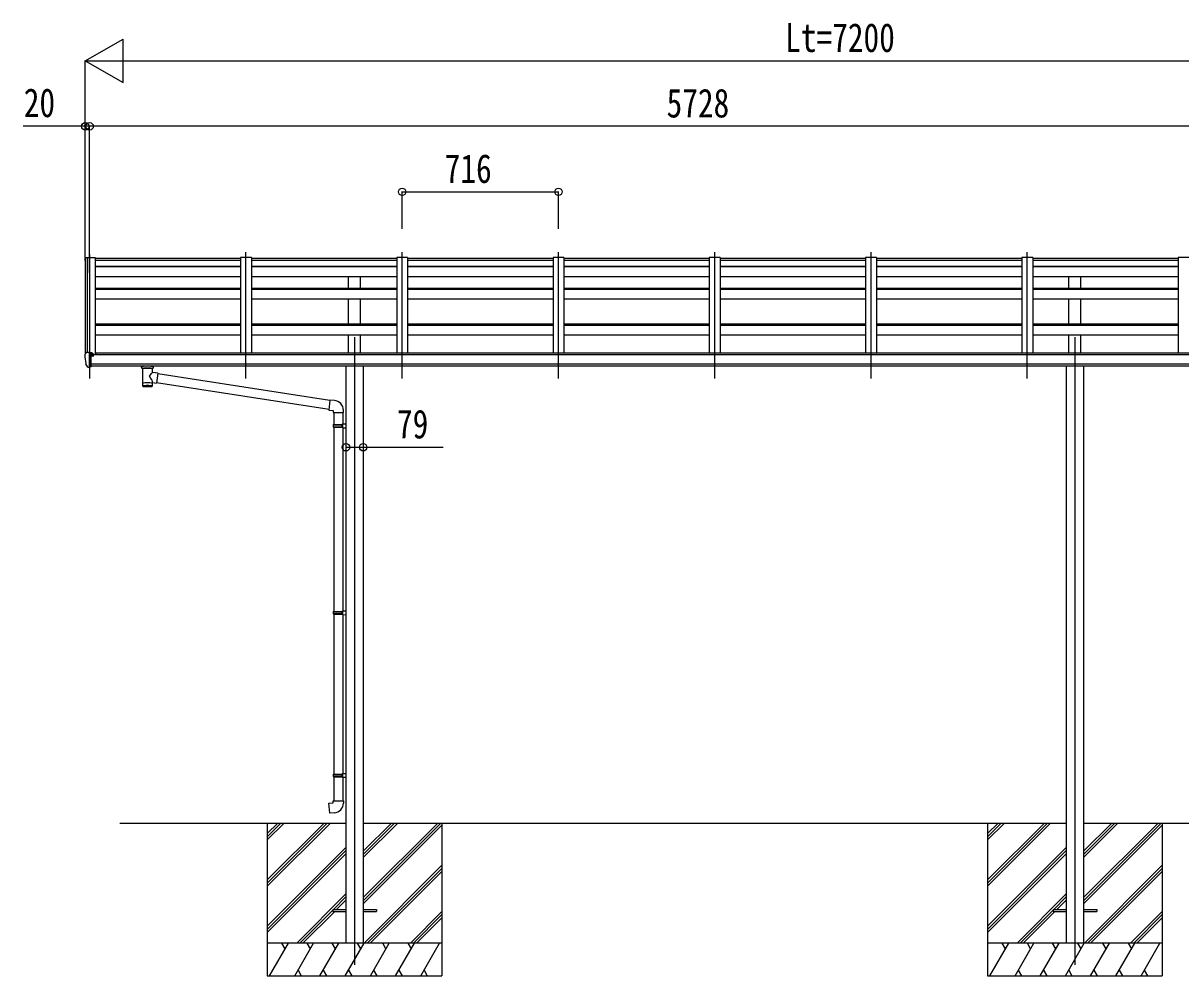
# Model space of a CAD drawing. Units: millimetres, scale not verified. Extents: x -16820 to 16820, y -11880 to 11880.
# Drawn here: x -3438 to 1866, y -6300 to -1936 of the extents above; entities that cross this region are included whole.
import ezdxf
from ezdxf.enums import TextEntityAlignment as Align

# ---------------------------------------------------------------- set-up
doc = ezdxf.new("R2010")
doc.units = ezdxf.units.MM
doc.header["$LTSCALE"] = 40
for name, color, linetype in [('0-4_YKK_12', 2, 'Continuous'), ('0-5_YKK_13', 4, 'Continuous'), ('0-6_YKK_A1', 4, 'Continuous'), ('0-7_YKK_D', 6, 'Continuous')]:
    doc.layers.add(name, color=color, linetype=linetype)
doc.styles.add('ＭＳ ゴシック', font='')
doc.styles.get('ＭＳ ゴシック').set_extended_font_data('MS Gothic')

msp = doc.modelspace()

# ---------------------------------------------------------------- linework, layer by layer
at = {"layer": '0-4_YKK_12'}
for p, q in [((-3133.92, -2995.48), (-3133.92, -3563.56)), ((-2417.92, -3563.56), (-2417.92, -2984.29)), ((-1701.92, -3563.56), (-1701.92, -2984.29)), ((-985.92, -3563.56), (-985.92, -2984.29)), ((-269.92, -3563.56), (-269.92, -2984.29)), ((446.08, -3563.56), (446.08, -2984.29)), ((1162.08, -3563.56), (1162.08, -2984.29)), ((-1919.92, -3374.78), (-1919.92, -6250.01)), ((1380.08, -3374.78), (1380.08, -6250.01))]:
    msp.add_line(p, q, dxfattribs=at)
at = {"layer": '0-5_YKK_13'}
for p, q in [((-2442.92, -3014.5), (-3108.92, -3014.5)), ((-1726.92, -3014.5), (-2392.92, -3014.5)), ((-1010.92, -3014.5), (-1676.92, -3014.5)), ((-294.92, -3014.5), (-960.92, -3014.5)), ((421.08, -3014.5), (-244.92, -3014.5)), ((1137.08, -3014.5), (471.08, -3014.5)), ((1853.08, -3014.5), (1187.08, -3014.5)), ((-3149.01, -3444.8), (-3153.08, -3450.61)), ((-3133.92, -3512.73), (-3133.92, -3444.23)), ((-3132.42, -3445.15), (-3133.92, -3445.15)), ((-3132.42, -3445.15), (-3132.42, -3451.32)), ((-3122.75, -3446.65), (-3132.42, -3445.93)), ((-3121.92, -3448.96), (-3121.92, -3447.06)), ((-3155.92, -3453.6), (-3155.92, -3454.23)), ((-3141.54, -3510.92), (-3151.29, -3495.54)), ((-3127.42, -3453.96), (-3133.92, -3453.57)), ((-3132.42, -3448.92), (-3118.42, -3448.97)), ((-3122.95, -3459.15), (-3122.42, -3459.15)), ((-3122.42, -3459.15), (-3122.12, -3459.15)), ((-3117.42, -3450.08), (-3117.42, -3454.41)), ((-3135.42, -3512.64), (-3139.13, -3512.41)), ((-3135.42, -3512.64), (-3133.92, -3512.73)), ((-3133.92, -3510.53), (-3133.42, -3510.53)), ((-3133.42, -3510.53), (-3132.92, -3509.53)), ((-3127.42, -3509.53), (-3132.92, -3509.53)), ((-2895.92, -3513.56), (-2895.92, -3507.45)), ((-2891.82, -3518.06), (-2891.84, -3598.36)), ((-2846.02, -3535.64), (-2846.02, -3518.05)), ((-2820.8, -3539.55), (-2846.02, -3535.63)), ((-2841.92, -3513.56), (-2841.92, -3507.45)), ((-2820.8, -3539.55), (-2827.82, -3584.8)), ((-2033.46, -3663.75), (-2821.11, -3541.56)), ((-2846, -3598.36), (-2846.02, -3581.73)), ((-2846.02, -3581.98), (-2827.82, -3584.8)), ((-2037.13, -3705.69), (-2827.55, -3583.06)), ((-2012.5, -3664.14), (-2033.34, -3662.32)), ((-1971.42, -3719.88), (-1971.42, -3708.97)), ((-2017.42, -3719.88), (-1971.42, -3719.88)), ((-2015.42, -3719.88), (-2015.42, -3774.24)), ((-1973.42, -3719.88), (-1973.42, -3771.68)), ((-2017.42, -3776.24), (-2016.42, -3774.24)), ((-2017.42, -3776.24), (-1973.42, -3776.24)), ((-2017.42, -3776.24), (-2017.42, -3784.24)), ((-2017.42, -3784.24), (-1973.42, -3784.24)), ((-2017.42, -3784.24), (-2016.42, -3786.24)), ((-2016.42, -3774.24), (-1973.42, -3774.24)), ((-2016.42, -3786.24), (-1973.42, -3786.24)), ((-2015.42, -3786.24), (-2015.42, -4630.43)), ((-1977.9, -3776.24), (-1978.33, -3774.24)), ((-1975.42, -3771.74), (-1959.42, -3771.27)), ((-1975.42, -3773.74), (-1975.42, -3771.74)), ((-1975.42, -3773.74), (-1973.42, -3773.74)), ((-1975.42, -3788.74), (-1975.42, -3786.74)), ((-1975.42, -3788.74), (-1959.42, -3789.21)), ((-1973.42, -3788.8), (-1973.42, -4627.87)), ((-1959.42, -3771.27), (-1959.42, -3789.21)), ((-2017.42, -4632.43), (-2016.42, -4630.43)), ((-2017.42, -4632.43), (-1973.42, -4632.43)), ((-2017.42, -4632.43), (-2017.42, -4640.43)), ((-2017.42, -4640.43), (-1973.42, -4640.43)), ((-2017.42, -4640.43), (-2016.42, -4642.43)), ((-2016.42, -4630.43), (-1973.42, -4630.43)), ((-2016.42, -4642.43), (-1973.42, -4642.43)), ((-2015.42, -4642.43), (-2015.42, -5375.59)), ((-1977.9, -4632.43), (-1978.33, -4630.43)), ((-1975.42, -4627.93), (-1959.42, -4627.46)), ((-1975.42, -4629.93), (-1975.42, -4627.93)), ((-1975.42, -4629.93), (-1973.42, -4629.93)), ((-1975.42, -4644.93), (-1975.42, -4642.93)), ((-1975.42, -4644.93), (-1959.42, -4645.4)), ((-1973.42, -4644.99), (-1973.42, -5373.03)), ((-1959.42, -4627.46), (-1959.42, -4645.4)), ((-2017.42, -5377.59), (-2016.42, -5375.59)), ((-2017.42, -5377.59), (-1973.42, -5377.59)), ((-2017.42, -5377.59), (-2017.42, -5385.59)), ((-2017.42, -5385.59), (-1973.42, -5385.59)), ((-2017.42, -5385.59), (-2016.42, -5387.59)), ((-2016.42, -5375.59), (-1973.42, -5375.59)), ((-2016.42, -5387.59), (-1973.42, -5387.59)), ((-2015.42, -5387.59), (-2015.42, -5497.59)), ((-1977.9, -5377.59), (-1978.33, -5375.59)), ((-1975.42, -5373.09), (-1959.42, -5372.62)), ((-1975.42, -5375.09), (-1975.42, -5373.09)), ((-1975.42, -5375.09), (-1973.42, -5375.09)), ((-1975.42, -5390.09), (-1975.42, -5388.09)), ((-1975.42, -5390.09), (-1959.42, -5390.56)), ((-1973.42, -5390.15), (-1973.42, -5497.59)), ((-1959.42, -5372.62), (-1959.42, -5390.56)), ((-2017.42, -5497.59), (-1971.42, -5497.59)), ((-2017.42, -5507.59), (-2017.42, -5497.59)), ((-1971.42, -5497.59), (-1971.42, -5508.51)), ((-2019.92, -5995.47), (-1959.42, -5995.47)), ((-2019.92, -5995.47), (-2019.92, -6004.47)), ((-2019.92, -6004.47), (-1959.42, -6004.47)), ((-1880.42, -5995.47), (-1819.92, -5995.47)), ((-1880.42, -6004.47), (-1819.92, -6004.47)), ((-1819.92, -5995.47), (-1819.92, -6004.47)), ((1280.08, -5995.47), (1340.58, -5995.47)), ((1280.08, -5995.47), (1280.08, -6004.47)), ((1280.08, -6004.47), (1340.58, -6004.47)), ((1419.58, -5995.47), (1480.08, -5995.47)), ((1419.58, -6004.47), (1480.08, -6004.47)), ((1480.08, -5995.47), (1480.08, -6004.47))]:
    msp.add_line(p, q, dxfattribs=at)
for points in [[(-3133.92, -3444.23), (-3145.92, -3444.23), (-3148.25, -3444.37)], [(-3122.75, -3446.65), (-3122.58, -3446.67), (-3122.42, -3446.7), (-3122.28, -3446.74), (-3122.15, -3446.79), (-3122.05, -3446.85), (-3121.98, -3446.92), (-3121.94, -3446.99), (-3121.92, -3447.06)], [(-3133.92, -3498.84), (-3130.76, -3498.43), (-3127.42, -3498)], [(-3127.42, -3509.53), (-3127.42, -3451.32), (-3132.42, -3451.32)], [(-3122.12, -3457.96), (-3122.12, -3459.15), (-3117.42, -3459.15)], [(-3117.42, -3457.53), (-3117.42, -3459.15), (-3116.95, -3459.15)], [(-2895.88, -3513.62), (-2895.91, -3513.27), (-2895.66, -3512.31), (-2895.14, -3511.43), (-2894.34, -3510.59), (-2893.22, -3509.79), (-2891.82, -3509.06)], [(-2895.88, -3513.51), (-2895.91, -3513.86), (-2895.66, -3514.82), (-2895.14, -3515.7), (-2894.34, -3516.54), (-2893.22, -3517.34), (-2891.82, -3518.06)], [(-2846.02, -3509.08), (-2845.79, -3509.17), (-2844.43, -3509.9), (-2843.32, -3510.75), (-2842.56, -3511.62), (-2842.1, -3512.52), (-2841.93, -3513.4)], [(-2846.02, -3518.05), (-2845.79, -3517.96), (-2844.43, -3517.22), (-2843.32, -3516.38), (-2842.56, -3515.51), (-2842.1, -3514.61), (-2841.93, -3513.73)], [(-2033.34, -3662.32), (-2037.34, -3708.14), (-2017.42, -3709.88), (-2017.42, -3719.88)], [(-1977.9, -3776.24), (-1977.9, -3784.24), (-1978.33, -3786.24)], [(-1975.42, -3786.74), (-1973.42, -3786.74), (-1973.42, -3773.74)], [(-1977.9, -4632.43), (-1977.9, -4640.43), (-1978.33, -4642.43)], [(-1975.42, -4642.93), (-1973.42, -4642.93), (-1973.42, -4629.93)], [(-1977.9, -5377.59), (-1977.9, -5385.59), (-1978.33, -5387.59)], [(-1975.42, -5388.09), (-1973.42, -5388.09), (-1973.42, -5375.09)], [(-2012.5, -5553.34), (-2033.34, -5555.16), (-2037.34, -5509.33), (-2017.42, -5507.59)]]:
    msp.add_lwpolyline(points, dxfattribs=at)
for centre, radius, start, end in [((-3148.19, -3445.37), 1, 93.5, 145), ((-3152.92, -3453.6), 3, 93, 180), ((-2963.43, -3454.23), 192.49, 180.0008, 192.1233), ((-3148.69, -3494.04), 3, 191.83348, 210), ((-3119.92, -3459.15), 2.5, 151.64236, 180), ((-3119.92, -3459.15), 2.5, 0, 151.64236), ((-3138.95, -3509.42), 3, 210, 266.5), ((-2878.85, -3558.78), 51.38, 92.46126, 104.61963), ((-2858.97, -3558.78), 51.38, 75.38037, 87.53874), ((-2016.42, -3708.97), 45, 0, 85), ((-2016.42, -5508.51), 45, 275, 0)]:
    msp.add_arc(centre, radius, start, end, dxfattribs=at)
for centre, major_axis, ratio, start_param, end_param in [((-3118.42, -3450.08), (-0.02, 1.1), 0.906239, 4.6917496, 6.2625459), ((-2868.92, -3519.26), (-22.91, -0.42), 0.072511, 4.711586, 6.2823824), ((-2868.9, -3517.63), (-22.91, -0.42), 0.072511, 4.711586, 6.2823824), ((-2868.95, -3517.63), (22.92, -0.42), 0.07247, 0.0008089, 1.5716053), ((-2868.95, -3519.26), (22.92, -0.42), 0.07247, 0.0008089, 1.5716053), ((-2868.92, -3555.19), (-22.81, 26.62), 0.234429, 3.1563334, 4.5976381), ((-2866.37, -3557.83), (20.32, 22.25), 0.045535, 4.9756507, 6.2441899), ((-2857.92, -3513.56), (16, 0), 0.361356, 0, 0.0194874), ((-2857.92, -3513.56), (16, 0), 0.361356, 6.2636979, 6.2831853), ((-2868.92, -3598.36), (22.92, 0), 0.101955, 6.2829723, 9.4248207), ((-2868.92, -3598.36), (22.92, 0), 0.101955, 3.1415499, 6.2833984), ((-2868.92, -3585.92), (22.91, 0), 0.122865, 6.2831853, 9.424778)]:
    msp.add_ellipse(centre, major_axis=major_axis, ratio=ratio, start_param=start_param, end_param=end_param, dxfattribs=at)
at = {"layer": '0-6_YKK_A1'}
for p, q in [((-3153.91, -3009.72), (-3153.93, -3450.78)), ((-3152.97, -3008.84), (-3145.14, -3008.43)), ((-3144.92, -3008.5), (-3144.92, -3444.23)), ((-3144.84, -3008.62), (-3144.22, -3010.24)), ((-3108.92, -3008.41), (-3108.92, -3454.41)), ((-3108.92, -3021.41), (-2442.92, -3021.41)), ((-2442.92, -3008.41), (-2442.92, -3447.71)), ((-2392.92, -3008.41), (-2442.92, -3008.41)), ((-2392.92, -3008.41), (-2392.92, -3447.71)), ((-2392.92, -3021.41), (-1726.92, -3021.41)), ((-1726.92, -3008.41), (-1726.92, -3447.71)), ((-1676.92, -3008.41), (-1726.92, -3008.41)), ((-1676.92, -3008.41), (-1676.92, -3447.71)), ((-1676.92, -3021.41), (-1010.92, -3021.41)), ((-1010.92, -3008.41), (-1010.92, -3447.71)), ((-960.92, -3008.41), (-1010.92, -3008.41)), ((-960.92, -3008.41), (-960.92, -3447.71)), ((-960.92, -3021.41), (-294.92, -3021.41)), ((-294.92, -3008.41), (-294.92, -3447.71)), ((-244.92, -3008.41), (-294.92, -3008.41)), ((-244.92, -3008.41), (-244.92, -3447.71)), ((-244.92, -3021.41), (421.08, -3021.41)), ((421.08, -3008.41), (421.08, -3447.71)), ((471.08, -3008.41), (421.08, -3008.41)), ((471.08, -3008.41), (471.08, -3447.71)), ((471.08, -3021.41), (1137.08, -3021.41)), ((1137.08, -3008.41), (1137.08, -3447.71)), ((1187.08, -3008.41), (1137.08, -3008.41)), ((1187.08, -3008.41), (1187.08, -3447.71)), ((1187.08, -3021.41), (1853.08, -3021.41)), ((1853.08, -3008.41), (1853.08, -3447.71)), ((1903.08, -3008.41), (1853.08, -3008.41)), ((-3108.92, -3048.13), (-2442.92, -3048.13)), ((-3108.92, -3050.71), (-2442.92, -3050.71)), ((-2392.92, -3048.13), (-1726.92, -3048.13)), ((-2392.92, -3050.71), (-1726.92, -3050.71)), ((-1676.92, -3048.13), (-1010.92, -3048.13)), ((-1676.92, -3050.71), (-1010.92, -3050.71)), ((-960.92, -3048.13), (-294.92, -3048.13)), ((-960.92, -3050.71), (-294.92, -3050.71)), ((-244.92, -3048.13), (421.08, -3048.13)), ((-244.92, -3050.71), (421.08, -3050.71)), ((471.08, -3048.13), (1137.08, -3048.13)), ((471.08, -3050.71), (1137.08, -3050.71)), ((1187.08, -3048.13), (1853.08, -3048.13)), ((1187.08, -3050.71), (1853.08, -3050.71)), ((-3108.92, -3095.45), (-2442.92, -3095.45)), ((-2392.92, -3095.45), (-1726.92, -3095.45)), ((-1947.42, -3149.2), (-1947.42, -3095.47)), ((-1892.42, -3149.2), (-1892.42, -3095.47)), ((-1676.92, -3095.45), (-1010.92, -3095.45)), ((-960.92, -3095.45), (-294.92, -3095.45)), ((-244.92, -3095.45), (421.08, -3095.45)), ((471.08, -3095.45), (1137.08, -3095.45)), ((1187.08, -3095.45), (1853.08, -3095.45)), ((1352.58, -3149.2), (1352.58, -3095.47)), ((1407.58, -3149.2), (1407.58, -3095.47)), ((-3108.92, -3149.18), (-2442.92, -3149.18)), ((-3108.92, -3154.75), (-2442.92, -3154.75)), ((-2392.92, -3149.18), (-1726.92, -3149.18)), ((-2392.92, -3154.75), (-1726.92, -3154.75)), ((-1676.92, -3149.18), (-1010.92, -3149.18)), ((-1676.92, -3154.75), (-1010.92, -3154.75)), ((-960.92, -3149.18), (-294.92, -3149.18)), ((-960.92, -3154.75), (-294.92, -3154.75)), ((-244.92, -3149.18), (421.08, -3149.18)), ((-244.92, -3154.75), (421.08, -3154.75)), ((471.08, -3149.18), (1137.08, -3149.18)), ((471.08, -3154.75), (1137.08, -3154.75)), ((1187.08, -3149.18), (1853.08, -3149.18)), ((1187.08, -3154.75), (1853.08, -3154.75)), ((-3108.92, -3198.74), (-2442.92, -3198.74)), ((-2392.92, -3198.74), (-1726.92, -3198.74)), ((-1947.42, -3312.86), (-1947.42, -3198.77)), ((-1892.42, -3312.86), (-1892.42, -3198.77)), ((-1676.92, -3198.74), (-1010.92, -3198.74)), ((-960.92, -3198.74), (-294.92, -3198.74)), ((-244.92, -3198.74), (421.08, -3198.74)), ((471.08, -3198.74), (1137.08, -3198.74)), ((1187.08, -3198.74), (1853.08, -3198.74)), ((1352.58, -3312.86), (1352.58, -3198.77)), ((1407.58, -3312.86), (1407.58, -3198.77)), ((-3108.92, -3312.83), (-2442.92, -3312.83)), ((-3108.92, -3319.63), (-2442.92, -3319.63)), ((-2392.92, -3312.83), (-1726.92, -3312.83)), ((-2392.92, -3319.63), (-1726.92, -3319.63)), ((-1676.92, -3312.83), (-1010.92, -3312.83)), ((-1676.92, -3319.63), (-1010.92, -3319.63)), ((-960.92, -3312.83), (-294.92, -3312.83)), ((-960.92, -3319.63), (-294.92, -3319.63)), ((-244.92, -3312.83), (421.08, -3312.83)), ((-244.92, -3319.63), (421.08, -3319.63)), ((471.08, -3312.83), (1137.08, -3312.83)), ((471.08, -3319.63), (1137.08, -3319.63)), ((1187.08, -3312.83), (1853.08, -3312.83)), ((1187.08, -3319.63), (1853.08, -3319.63)), ((-3108.92, -3363.18), (-2442.92, -3363.18)), ((-2392.92, -3363.18), (-1726.92, -3363.18)), ((-1947.42, -3447.73), (-1947.42, -3363.2)), ((-1892.42, -3447.73), (-1892.42, -3363.2)), ((-1676.92, -3363.18), (-1010.92, -3363.18)), ((-960.92, -3363.18), (-294.92, -3363.18)), ((-244.92, -3363.18), (421.08, -3363.18)), ((471.08, -3363.18), (1137.08, -3363.18)), ((1187.08, -3363.18), (1853.08, -3363.18)), ((1352.58, -3447.73), (1352.58, -3363.2)), ((1407.58, -3447.73), (1407.58, -3363.2)), ((2587.58, -3454.41), (-3127.42, -3454.41)), ((-3127.42, -3495.64), (2587.58, -3495.64)), ((-3103.92, -3454.41), (-3103.92, -3447.71)), ((2564.08, -3447.71), (-3103.92, -3447.71)), ((2587.58, -3507.47), (-3127.42, -3507.41)), ((-1959.42, -3507.6), (-1959.42, -6150.01)), ((-1880.42, -3507.6), (-1880.42, -6150.01)), ((1340.58, -3507.6), (1340.58, -6150.01)), ((1419.58, -3507.6), (1419.58, -6150.01)), ((-2995.92, -5599.99), (-1959.42, -5599.99)), ((-2319.92, -5599.98), (-2319.92, -6299.98)), ((-2319.92, -5860.71), (-2059.19, -5599.98)), ((-2319.92, -5874.85), (-2045.05, -5599.98)), ((-2319.92, -5888.99), (-2030.91, -5599.98)), ((-2319.92, -5676.86), (-2243.04, -5599.98)), ((-2319.92, -5662.72), (-2257.18, -5599.98)), ((-2319.92, -5648.58), (-2271.32, -5599.98)), ((-1880.42, -5941.71), (-1538.69, -5599.98)), ((-1880.42, -5955.85), (-1524.55, -5599.98)), ((-1880.42, -5757.86), (-1722.54, -5599.98)), ((-1880.42, -5743.72), (-1736.68, -5599.98)), ((-1880.42, -5729.58), (-1750.82, -5599.98)), ((-1880.42, -5599.99), (1340.58, -5599.99)), ((-1880.42, -5969.99), (-1519.92, -5609.49)), ((-1519.92, -5599.98), (-1519.92, -6299.98)), ((980.08, -5599.98), (980.08, -6299.98)), ((980.08, -5860.71), (1240.81, -5599.98)), ((980.08, -5874.85), (1254.95, -5599.98)), ((980.08, -5888.99), (1269.09, -5599.98)), ((980.08, -5676.86), (1056.96, -5599.98)), ((980.08, -5662.72), (1042.82, -5599.98)), ((980.08, -5648.58), (1028.68, -5599.98)), ((1419.58, -5941.71), (1761.31, -5599.98)), ((1419.58, -5955.85), (1775.45, -5599.98)), ((1419.58, -5757.86), (1577.46, -5599.98)), ((1419.58, -5743.72), (1563.32, -5599.98)), ((1419.58, -5729.58), (1549.18, -5599.98)), ((1419.58, -5599.99), (3270.58, -5599.99)), ((1419.58, -5969.99), (1780.08, -5609.49)), ((1780.08, -5599.98), (1780.08, -6299.98)), ((-2319.92, -6072.84), (-1959.42, -5712.34)), ((-2319.92, -6086.98), (-1959.42, -5726.48)), ((980.08, -6072.84), (1340.58, -5712.34)), ((980.08, -6086.98), (1340.58, -5726.48)), ((-2319.92, -6101.12), (-1959.42, -5740.63)), ((980.08, -6101.12), (1340.58, -5740.63)), ((-1876.56, -6149.98), (-1519.92, -5793.34)), ((-1862.42, -6149.98), (-1519.92, -5807.48)), ((-1848.28, -6149.98), (-1519.92, -5821.62)), ((1423.44, -6149.98), (1780.08, -5793.34)), ((1437.58, -6149.98), (1780.08, -5807.48)), ((1451.72, -6149.98), (1780.08, -5821.62)), ((-2184.93, -6149.98), (-1959.42, -5924.47)), ((-2016.28, -5995.47), (-1959.42, -5938.61)), ((1115.07, -6149.98), (1340.58, -5924.47)), ((1283.72, -5995.47), (1340.58, -5938.61)), ((-2002.13, -5995.47), (-1959.42, -5952.76)), ((1297.87, -5995.47), (1340.58, -5952.76)), ((-2170.79, -6149.98), (-2019.92, -5999.11)), ((-2156.64, -6149.98), (-2011.13, -6004.47)), ((-1664.43, -6149.98), (-1519.92, -6005.47)), ((-1650.29, -6149.98), (-1519.92, -6019.61)), ((-1636.14, -6149.98), (-1519.92, -6033.76)), ((1129.21, -6149.98), (1280.08, -5999.11)), ((1143.36, -6149.98), (1288.87, -6004.47)), ((1635.57, -6149.98), (1780.08, -6005.47)), ((1649.71, -6149.98), (1780.08, -6019.61)), ((1663.86, -6149.98), (1780.08, -6033.76)), ((-1519.92, -6149.98), (-2319.92, -6149.98)), ((-2309.63, -6299.98), (-2223.03, -6149.98)), ((-2238.03, -6175.96), (-2253.03, -6149.98)), ((-2194.16, -6299.98), (-2107.56, -6149.98)), ((-2122.56, -6175.96), (-2137.56, -6149.98)), ((-2078.69, -6299.98), (-1992.09, -6149.98)), ((-2007.09, -6175.96), (-2022.09, -6149.98)), ((-1963.22, -6299.98), (-1876.62, -6149.98)), ((-1891.62, -6175.96), (-1906.62, -6149.98)), ((-1847.75, -6299.98), (-1761.15, -6149.98)), ((-1776.15, -6175.96), (-1791.15, -6149.98)), ((-1732.28, -6299.98), (-1645.68, -6149.98)), ((-1675.68, -6149.98), (-1660.68, -6175.96)), ((-1616.81, -6299.98), (-1530.21, -6149.98)), ((1780.08, -6149.98), (980.08, -6149.98)), ((990.37, -6299.98), (1076.97, -6149.98)), ((1061.97, -6175.96), (1046.97, -6149.98)), ((1105.84, -6299.98), (1192.44, -6149.98)), ((1177.44, -6175.96), (1162.44, -6149.98)), ((1221.31, -6299.98), (1307.91, -6149.98)), ((1292.91, -6175.96), (1277.91, -6149.98)), ((1336.78, -6299.98), (1423.38, -6149.98)), ((1408.38, -6175.96), (1393.38, -6149.98)), ((1452.25, -6299.98), (1538.85, -6149.98)), ((1523.85, -6175.96), (1508.85, -6149.98)), ((1567.72, -6299.98), (1654.32, -6149.98)), ((1624.32, -6149.98), (1639.32, -6175.96)), ((1683.19, -6299.98), (1769.79, -6149.98)), ((-2319.92, -6299.98), (-1519.92, -6299.98)), ((-2179.16, -6274), (-2164.16, -6299.98)), ((-2063.69, -6274), (-2048.69, -6299.98)), ((-1948.22, -6274), (-1933.22, -6299.98)), ((-1832.75, -6274), (-1817.75, -6299.98)), ((-1717.28, -6274), (-1702.28, -6299.98)), ((-1601.81, -6274), (-1586.81, -6299.98)), ((980.08, -6299.98), (1780.08, -6299.98)), ((1120.84, -6274), (1135.84, -6299.98)), ((1236.31, -6274), (1251.31, -6299.98)), ((1351.78, -6274), (1366.78, -6299.98)), ((1467.25, -6274), (1482.25, -6299.98)), ((1582.72, -6274), (1597.72, -6299.98)), ((1698.19, -6274), (1713.19, -6299.98))]:
    msp.add_line(p, q, dxfattribs=at)
msp.add_lwpolyline([(-3144.22, -3444.23), (-3144.22, -3008.41), (-3108.92, -3008.41)], dxfattribs=at)
msp.add_circle((-3119.95, -3459.15), 3, dxfattribs=at)
for centre, radius, start, end in [((-3152.92, -3009.83), 1, 93, 173.32986), ((-3145.12, -3008.73), 0.301, 21.06327, 92.86679)]:
    msp.add_arc(centre, radius, start, end, dxfattribs=at)
at = {"layer": '0-7_YKK_D'}
for p, q in [((-3153.93, -2108.2), (-2980.72, -2008.2)), ((-2980.72, -2208.2), (-2980.72, -2008.2)), ((-3153.93, -2903.92), (-3153.93, -2107.2)), ((-3153.93, -2108.2), (-2980.72, -2208.2)), ((-3153.93, -2108.2), (-2807.52, -2108.2)), ((-2953.93, -2108.2), (3846.07, -2108.2)), ((-3153.93, -3023.03), (-3153.93, -2407.2)), ((-3133.93, -3079.8), (-3133.93, -2407.2)), ((-3133.93, -3079.8), (-3133.93, -2407.2)), ((2594.07, -2408.2), (-3133.93, -2408.2)), ((-1701.92, -2877.53), (-1701.92, -2707.2)), ((-1701.92, -2708.2), (-985.92, -2708.2)), ((-985.92, -2878.53), (-985.92, -2707.2)), ((-1959.42, -3878.57), (-1959.42, -3877.57)), ((-1880.42, -3878.57), (-1880.42, -3877.57))]:
    msp.add_line(p, q, dxfattribs=at)
for points in [[(-3133.93, -2408.2), (-3153.93, -2408.2), (-3438.46, -2408.2)], [(-1959.42, -3878.57), (-1880.42, -3878.57), (-1513.62, -3878.57)]]:
    msp.add_lwpolyline(points, dxfattribs=at)
for centre in [(-3153.93, -2408.2), (-3133.93, -2408.2), (-3133.93, -2408.2), (-1701.92, -2708.2), (-985.92, -2708.2), (-1959.42, -3878.57), (-1880.42, -3878.57)]:
    msp.add_circle(centre, 17, dxfattribs=at)

# ---------------------------------------------------------------- texts
at = {"layer": '0-7_YKK_D', "style": 'ＭＳ ゴシック', "width": 0.8}
for s, p in [('Lt=7200', (52.47, -2107.2)), ('20', (-3435.79, -2405.53)), ('5728', (-490.73, -2407.2)), ('716', (-1507.12, -2707.2)), ('79', (-1725.82, -3877.57))]:
    msp.add_text(s, height=132, dxfattribs=at).set_placement(p, align=Align.BOTTOM_LEFT)

doc.saveas('drawing.dxf')
